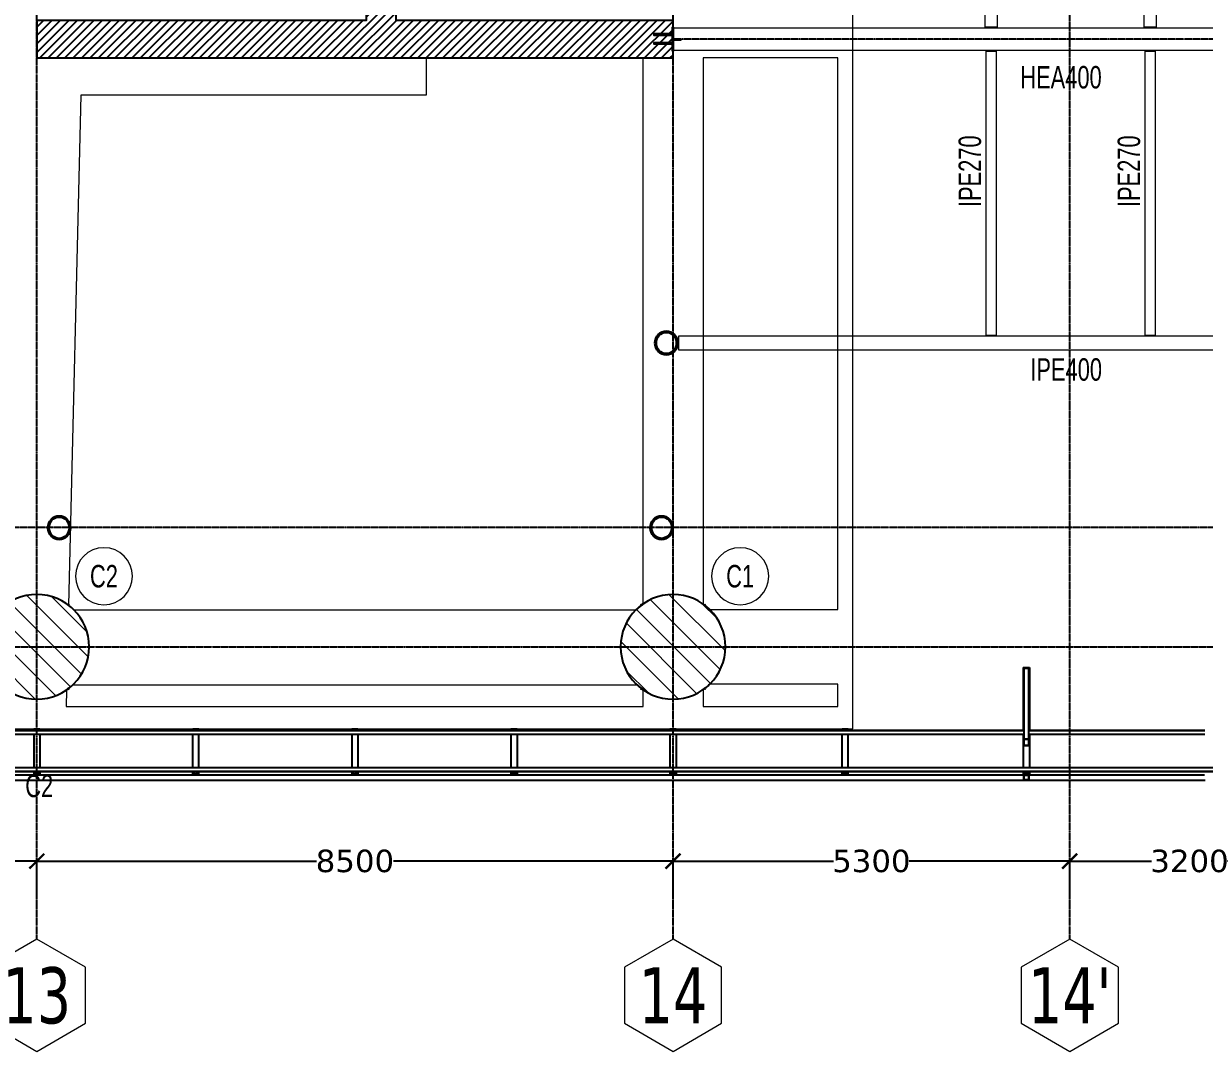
# Model space of a CAD drawing. Header units: millimetres. Extents: x -13767 to 81767, y -11242 to 31862.
# Drawn here: x 50824 to 66599, y -5407 to 8328 of the extents above; entities that cross this region are included whole.
import ezdxf
from ezdxf.enums import TextEntityAlignment as Align

# ---------------------------------------------------------------- set-up
doc = ezdxf.new("R2010")
doc.units = ezdxf.units.MM
doc.header["$LTSCALE"] = 0.95
doc.linetypes.add('DXK_LINE_DOT3', pattern=[5.9187, 2.979, -0.9799, 0.9799, -0.9799])
for name, color, linetype, lineweight in [('0-1', 250, 'Continuous', 5), ('E_B_PLACA-1', 10, 'Continuous', 25), ('E_B_PLACA-2', 31, 'Continuous', 25), ('E_COLUMNAS', 1, 'Continuous', 18), ('E_COLUMNAS-1', 31, 'Continuous', 25), ('E_COLUMNAS-2', 1, 'Continuous', 25), ('E_COLUMNAS-4', 1, 'Continuous', 35), ('E_TEXTO', 3, 'Continuous', 9), ('E_VIGAS', 5, 'Continuous', 9), ('E_VIGAS-1', 6, 'Continuous', 25), ('E_VIGAS-2', 10, 'Continuous', 25), ('HCB_EJES', 1, 'DXK_LINE_DOT3', 9), ('HCB_VIGAS', 4, 'Continuous', 15), ('S-COLS-HDLN-1', 1, 'Continuous', 35)]:
    doc.layers.add(name, color=color, linetype=linetype, lineweight=lineweight)
for name, color, linetype in [('COTAS', 8, 'Continuous'), ('HCB-ACH_PANT', 253, 'Continuous'), ('HCB-EJES', 1, 'Continuous'), ('HCB-PLATINAS', 5, 'Continuous'), ('HCB-ROTULOS', 2, 'Continuous'), ('HCB_PANTALLAS', 6, 'Continuous')]:
    doc.layers.add(name, color=color, linetype=linetype)
doc.styles.add('Arial Narrow', font='', dxfattribs={"width": 0.85, "height": 0.3})
doc.styles.add('Arial Narrow_2', font='', dxfattribs={"width": 0.85, "height": 0.3})
doc.styles.add('VERDANA', font='verdana.ttf')
doc.styles.get('Arial Narrow').set_extended_font_data('Arial Narrow')
doc.styles.get('Arial Narrow_2').set_extended_font_data('Arial Narrow')
doc.dimstyles.new('1.125', dxfattribs={"dimscale": 0, "dimtxt": 300, "dimasz": 200, "dimexe": 4, "dimexo": 4, "dimgap": 15, "dimtad": 0, "dimdec": 0, "dimzin": 4, "dimdsep": 46, "dimtxsty": 'VERDANA', "dimblk": 'ARCHTICK', "dimcen": -10, "dimclrd": 256, "dimclrt": 3, "dimadec": 0, "dimazin": 0, "dimtfac": 1, "dimtdec": 0, "dimtmove": 2, "dimatfit": 0, "dimldrblk": 'OBLIQUE', "dimfxl": 0.05, "dimtolj": 1, "dimtzin": 0, "dimarcsym": 0})

# ---------------------------------------------------------------- blocks, each defined once
blk = doc.blocks.new('EST_SFM_VIGA-METALICA-SECCION-C - EST_SFM_VIGA-METALICA-UPN100-1527742-_26_00m_N_E_-NIVEL-7 DOC')
at = {"layer": 'E_VIGAS-2'}
for p, q in [((29.794, 0.018), (-30.577, 0.018)), ((32.214, 0.018), (29.863, 0.018)), ((-30.577, -0.032), (29.794, -0.032)), ((29.863, -0.032), (32.214, -0.032))]:
    blk.add_line(p, q, dxfattribs=at)
blk = doc.blocks.new('EST_SFM_VIGA-METALICA-SECCION-C - EST_SFM_VIGA-METALICA-UPN100-1527772-_26_00m_N_E_-NIVEL-7 DOC')
at = {"layer": 'E_VIGAS-2'}
for p, q in [((34.942, 0.032), (-34.929, 0.032)), ((-34.929, -0.018), (34.942, -0.018))]:
    blk.add_line(p, q, dxfattribs=at)
blk = doc.blocks.new('EST_SFM_VIGA-METALICA-SECCION-C - EST_SFM_VIGA-METALICA-UPN160-1608463-_26_00m_N_E_-NIVEL-7 DOC')
at = {"layer": 'E_VIGAS-1'}
for p, q in [((30.104, 0.047), (-30.267, 0.047)), ((30.172, 0.047), (30.105, 0.047)), ((32.518, 0.047), (30.173, 0.047)), ((-30.272, -0.018), (30.11, -0.018)), ((30.168, -0.018), (32.53, -0.018))]:
    blk.add_line(p, q, dxfattribs=at)
blk = doc.blocks.new('EST_SCM_COLUMNA-METALICA-SECCION-CUADRADA - EST_SCM_COLUMNA-TUBULAR-CUADRADA_PTEØ_70x70 e_3mm-1610664-_26_00m_N_E_-NIVEL-7 DOC')
at = {"layer": 'E_COLUMNAS-1'}
for p, q in [((-0.035, 0.029), (-0.035, -0.029)), ((-0.032, -0.029), (-0.032, 0.029)), ((0.029, 0.035), (-0.029, 0.035)), ((-0.029, 0.032), (0.029, 0.032)), ((0.032, 0.029), (0.032, -0.029)), ((0.035, -0.029), (0.035, 0.029)), ((0.029, -0.032), (-0.029, -0.032)), ((-0.029, -0.035), (0.029, -0.035))]:
    blk.add_line(p, q, dxfattribs=at)
for centre, radius, start, end in [((-0.029, 0.029), 0.006, 90, 180), ((-0.029, 0.029), 0.006, 90, 180), ((-0.029, 0.029), 0.003, 90, 180), ((-0.029, 0.029), 0.003, 90, 180), ((0.029, 0.029), 0.006, 360, 90), ((0.029, 0.029), 0.006, 360, 90), ((0.029, 0.029), 0.003, 0, 90), ((0.029, 0.029), 0.003, 360, 90), ((-0.029, -0.029), 0.006, 180, 270), ((-0.029, -0.029), 0.006, 180, 270), ((-0.029, -0.029), 0.003, 180, 270), ((-0.029, -0.029), 0.003, 180, 270), ((0.029, -0.029), 0.003, 270, 360), ((0.029, -0.029), 0.006, 270, 360), ((0.029, -0.029), 0.006, 270, 360), ((0.029, -0.029), 0.003, 270, 360)]:
    blk.add_arc(centre, radius, start, end, dxfattribs=at)
blk = doc.blocks.new('DCTIB_CNI_EST_MOD-1A-FAC_0001_rvt-1-_26_00m_N_E_-NIVEL-7 DOC')
at = {"layer": 'E_B_PLACA-1'}
for p, q in [((-70.348, 139.545), (-9.976, 139.545)), ((-9.908, 139.545), (-7.556, 139.545)), ((-5.177, 138.995), (-75.147, 138.995))]:
    blk.add_line(p, q, dxfattribs=at)
at = {"layer": 'E_B_PLACA-2'}
for p, q in [((-9.976, 139.545), (-70.348, 139.545)), ((-7.556, 139.545), (-9.908, 139.545)), ((-75.147, 138.995), (-5.177, 138.995))]:
    blk.add_line(p, q, dxfattribs=at)
at = {"layer": 'E_VIGAS-1'}
for p, q in [((-9.983, 140.387), (-9.901, 140.387)), ((-9.983, 140.387), (-9.983, 139.545)), ((-9.977, 140.37), (-9.977, 139.425)), ((-9.91, 140.373), (-9.974, 140.373)), ((-9.907, 139.425), (-9.907, 140.37)), ((-9.901, 140.387), (-9.901, 139.545)), ((-23.203, 139.567), (-23.121, 139.567)), ((-23.203, 139.567), (-23.203, 139.545)), ((-23.121, 139.567), (-23.121, 139.545)), ((-21.078, 139.567), (-20.996, 139.567)), ((-21.078, 139.545), (-21.078, 139.567)), ((-20.996, 139.545), (-20.996, 139.567)), ((-18.953, 139.567), (-18.871, 139.567)), ((-18.953, 139.567), (-18.953, 139.545)), ((-18.871, 139.567), (-18.871, 139.545)), ((-16.828, 139.567), (-16.746, 139.567)), ((-16.828, 139.567), (-16.828, 139.545)), ((-16.746, 139.567), (-16.746, 139.545)), ((-14.703, 139.567), (-14.621, 139.567)), ((-14.703, 139.567), (-14.703, 139.545)), ((-14.621, 139.567), (-14.621, 139.545)), ((-12.403, 139.567), (-12.321, 139.567)), ((-12.403, 139.545), (-12.403, 139.567)), ((-12.321, 139.545), (-12.321, 139.567)), ((-9.977, 139.425), (-9.977, 139.347)), ((-9.976, 139.428), (-9.976, 139.425)), ((-9.976, 139.347), (-9.976, 139.425)), ((-9.976, 139.354), (-9.976, 139.347)), ((-9.91, 139.429), (-9.974, 139.429)), ((-9.974, 139.427), (-9.91, 139.427)), ((-9.91, 139.345), (-9.974, 139.345)), ((-9.974, 139.343), (-9.91, 139.343)), ((-9.909, 139.425), (-9.909, 139.428)), ((-9.909, 139.425), (-9.909, 139.347)), ((-9.909, 139.347), (-9.909, 139.354)), ((-9.907, 139.347), (-9.907, 139.425)), ((-23.203, 138.995), (-23.203, 138.967)), ((-23.121, 138.995), (-23.121, 138.967)), ((-21.078, 138.967), (-21.078, 138.995)), ((-20.996, 138.967), (-20.996, 138.995)), ((-18.953, 138.995), (-18.953, 138.967)), ((-18.871, 138.995), (-18.871, 138.967)), ((-16.828, 138.995), (-16.828, 138.967)), ((-16.746, 138.995), (-16.746, 138.967)), ((-14.703, 138.995), (-14.703, 138.967)), ((-14.621, 138.995), (-14.621, 138.967)), ((-12.403, 138.967), (-12.403, 138.995)), ((-12.321, 138.967), (-12.321, 138.995)), ((-9.983, 138.995), (-9.983, 138.967)), ((-9.901, 138.995), (-9.901, 138.967)), ((-23.203, 138.967), (-23.121, 138.967)), ((-23.203, 138.966), (-23.203, 138.967)), ((-23.175, 138.966), (-23.203, 138.966)), ((-23.164, 138.961), (-23.164, 138.966)), ((-23.164, 138.947), (-23.164, 138.961)), ((-23.159, 138.966), (-23.159, 138.961)), ((-23.159, 138.961), (-23.159, 138.947)), ((-23.121, 138.966), (-23.149, 138.966)), ((-23.121, 138.967), (-23.121, 138.966)), ((-21.078, 138.966), (-21.078, 138.967)), ((-21.078, 138.967), (-20.996, 138.967)), ((-21.05, 138.966), (-21.078, 138.966)), ((-21.04, 138.961), (-21.04, 138.966)), ((-21.04, 138.947), (-21.04, 138.961)), ((-21.035, 138.966), (-21.035, 138.961)), ((-21.035, 138.961), (-21.035, 138.947)), ((-20.996, 138.966), (-21.024, 138.966)), ((-20.996, 138.967), (-20.996, 138.966)), ((-18.953, 138.967), (-18.871, 138.967)), ((-18.953, 138.966), (-18.953, 138.967)), ((-18.925, 138.966), (-18.953, 138.966)), ((-18.915, 138.961), (-18.915, 138.966)), ((-18.915, 138.947), (-18.915, 138.961)), ((-18.91, 138.966), (-18.91, 138.961)), ((-18.91, 138.961), (-18.91, 138.947)), ((-18.871, 138.966), (-18.899, 138.966)), ((-18.871, 138.967), (-18.871, 138.966)), ((-16.828, 138.967), (-16.746, 138.967)), ((-16.828, 138.966), (-16.828, 138.967)), ((-16.8, 138.966), (-16.828, 138.966)), ((-16.79, 138.961), (-16.79, 138.966)), ((-16.79, 138.947), (-16.79, 138.961)), ((-16.785, 138.966), (-16.785, 138.961)), ((-16.785, 138.961), (-16.785, 138.947)), ((-16.746, 138.966), (-16.774, 138.966)), ((-16.746, 138.967), (-16.746, 138.966)), ((-14.621, 138.967), (-14.703, 138.967)), ((-14.703, 138.967), (-14.621, 138.967)), ((-14.703, 138.966), (-14.703, 138.967)), ((-14.675, 138.966), (-14.703, 138.966)), ((-14.665, 138.961), (-14.665, 138.966)), ((-14.665, 138.947), (-14.665, 138.961)), ((-14.66, 138.966), (-14.66, 138.961)), ((-14.66, 138.961), (-14.66, 138.947)), ((-14.621, 138.966), (-14.649, 138.966)), ((-14.621, 138.967), (-14.621, 138.966)), ((-12.321, 138.967), (-12.403, 138.967)), ((-12.403, 138.966), (-12.403, 138.967)), ((-12.403, 138.967), (-12.321, 138.967)), ((-12.375, 138.966), (-12.403, 138.966)), ((-12.365, 138.961), (-12.365, 138.966)), ((-12.365, 138.947), (-12.365, 138.961)), ((-12.36, 138.966), (-12.36, 138.961)), ((-12.36, 138.961), (-12.36, 138.947)), ((-12.321, 138.966), (-12.349, 138.966)), ((-12.321, 138.967), (-12.321, 138.966)), ((-9.901, 138.967), (-9.983, 138.967)), ((-9.983, 138.967), (-9.901, 138.967)), ((-9.983, 138.966), (-9.983, 138.967)), ((-9.955, 138.966), (-9.983, 138.966)), ((-9.945, 138.961), (-9.945, 138.966)), ((-9.945, 138.952), (-9.945, 138.961)), ((-9.945, 138.947), (-9.945, 138.949)), ((-9.94, 138.966), (-9.94, 138.961)), ((-9.94, 138.961), (-9.94, 138.952)), ((-9.94, 138.949), (-9.94, 138.947)), ((-9.901, 138.966), (-9.929, 138.966)), ((-9.901, 138.967), (-9.901, 138.966))]:
    blk.add_line(p, q, dxfattribs=at)
at = {"layer": 'E_VIGAS-1', "flags": 128}
for points in [[(-9.977, 140.37), (-9.977, 140.37), (-9.977, 140.371), (-9.976, 140.372), (-9.976, 140.372), (-9.975, 140.373), (-9.975, 140.373), (-9.974, 140.373)], [(-9.91, 140.373), (-9.909, 140.373), (-9.909, 140.373), (-9.908, 140.372), (-9.908, 140.372), (-9.907, 140.371), (-9.907, 140.37), (-9.907, 140.37)], [(-9.974, 139.429), (-9.975, 139.429), (-9.975, 139.428), (-9.976, 139.428), (-9.976, 139.427), (-9.977, 139.427), (-9.977, 139.426), (-9.977, 139.425)], [(-9.977, 139.347), (-9.977, 139.346), (-9.977, 139.345), (-9.976, 139.345), (-9.976, 139.344), (-9.975, 139.344), (-9.975, 139.343), (-9.974, 139.343)], [(-9.976, 139.425), (-9.976, 139.425), (-9.975, 139.426), (-9.975, 139.426), (-9.975, 139.426), (-9.975, 139.427), (-9.974, 139.427), (-9.974, 139.427)], [(-9.974, 139.345), (-9.974, 139.345), (-9.975, 139.345), (-9.975, 139.346), (-9.975, 139.346), (-9.975, 139.346), (-9.976, 139.347), (-9.976, 139.347)], [(-9.907, 139.425), (-9.907, 139.426), (-9.907, 139.427), (-9.908, 139.427), (-9.908, 139.428), (-9.909, 139.428), (-9.909, 139.429), (-9.91, 139.429)], [(-9.91, 139.427), (-9.91, 139.427), (-9.909, 139.427), (-9.909, 139.426), (-9.909, 139.426), (-9.909, 139.426), (-9.909, 139.425), (-9.909, 139.425)], [(-9.91, 139.343), (-9.909, 139.343), (-9.909, 139.344), (-9.908, 139.344), (-9.908, 139.345), (-9.907, 139.345), (-9.907, 139.346), (-9.907, 139.347)], [(-9.909, 139.347), (-9.909, 139.347), (-9.909, 139.346), (-9.909, 139.346), (-9.909, 139.346), (-9.909, 139.345), (-9.91, 139.345), (-9.91, 139.345)]]:
    blk.add_lwpolyline(points, dxfattribs=at)
at = {"layer": 'E_VIGAS-1'}
for points, knots in [([(-23.164, 138.961), (-23.164, 138.962), (-23.165, 138.963), (-23.166, 138.965), (-23.168, 138.965), (-23.169, 138.966), (-23.17, 138.966), (-23.172, 138.966), (-23.174, 138.966), (-23.175, 138.966)], [0, 0, 0, 0, 0.285714, 0.428571, 0.571429, 0.678571, 0.732143, 0.785714, 1, 1, 1, 1]), ([(-23.175, 138.966), (-23.174, 138.966), (-23.173, 138.966), (-23.17, 138.966), (-23.168, 138.965), (-23.166, 138.964), (-23.165, 138.963), (-23.164, 138.962), (-23.164, 138.961)], [0, 0, 0, 0, 0.142857, 0.285714, 0.428571, 0.571429, 0.785714, 1, 1, 1, 1]), ([(-23.159, 138.961), (-23.159, 138.962), (-23.159, 138.963), (-23.157, 138.965), (-23.156, 138.965), (-23.154, 138.966), (-23.153, 138.966), (-23.152, 138.966), (-23.15, 138.966), (-23.149, 138.966)], [0, 0, 0, 0, 0.285714, 0.428571, 0.571429, 0.678571, 0.732143, 0.785714, 1, 1, 1, 1]), ([(-23.149, 138.966), (-23.15, 138.966), (-23.151, 138.966), (-23.154, 138.966), (-23.156, 138.965), (-23.158, 138.964), (-23.159, 138.963), (-23.159, 138.962), (-23.159, 138.961)], [0, 0, 0, 0, 0.142857, 0.285714, 0.428571, 0.571429, 0.785714, 1, 1, 1, 1]), ([(-21.05, 138.966), (-21.049, 138.966), (-21.048, 138.966), (-21.045, 138.966), (-21.043, 138.965), (-21.041, 138.964), (-21.04, 138.963), (-21.04, 138.962), (-21.04, 138.961)], [0, 0, 0, 0, 0.142857, 0.285714, 0.428571, 0.571429, 0.785714, 1, 1, 1, 1]), ([(-21.04, 138.961), (-21.04, 138.962), (-21.04, 138.963), (-21.042, 138.965), (-21.043, 138.965), (-21.045, 138.966), (-21.046, 138.966), (-21.047, 138.966), (-21.049, 138.966), (-21.05, 138.966)], [0, 0, 0, 0, 0.285714, 0.428571, 0.571429, 0.678571, 0.732143, 0.785714, 1, 1, 1, 1]), ([(-21.024, 138.966), (-21.025, 138.966), (-21.026, 138.966), (-21.029, 138.966), (-21.031, 138.965), (-21.033, 138.964), (-21.034, 138.963), (-21.035, 138.962), (-21.035, 138.961)], [0, 0, 0, 0, 0.142857, 0.285714, 0.428571, 0.571429, 0.785714, 1, 1, 1, 1]), ([(-21.035, 138.961), (-21.035, 138.962), (-21.034, 138.963), (-21.033, 138.965), (-21.031, 138.965), (-21.03, 138.966), (-21.029, 138.966), (-21.027, 138.966), (-21.025, 138.966), (-21.024, 138.966)], [0, 0, 0, 0, 0.285714, 0.428571, 0.571429, 0.678571, 0.732143, 0.785714, 1, 1, 1, 1]), ([(-18.915, 138.961), (-18.915, 138.962), (-18.915, 138.963), (-18.917, 138.965), (-18.918, 138.965), (-18.92, 138.966), (-18.921, 138.966), (-18.922, 138.966), (-18.924, 138.966), (-18.925, 138.966)], [0, 0, 0, 0, 0.285714, 0.428571, 0.571429, 0.678571, 0.732143, 0.785714, 1, 1, 1, 1]), ([(-18.925, 138.966), (-18.924, 138.966), (-18.923, 138.966), (-18.92, 138.966), (-18.918, 138.965), (-18.916, 138.964), (-18.915, 138.963), (-18.915, 138.962), (-18.915, 138.961)], [0, 0, 0, 0, 0.142857, 0.285714, 0.428571, 0.571429, 0.785714, 1, 1, 1, 1]), ([(-18.91, 138.961), (-18.91, 138.962), (-18.909, 138.963), (-18.908, 138.965), (-18.906, 138.965), (-18.905, 138.966), (-18.904, 138.966), (-18.902, 138.966), (-18.9, 138.966), (-18.899, 138.966)], [0, 0, 0, 0, 0.285714, 0.428571, 0.571429, 0.678571, 0.732143, 0.785714, 1, 1, 1, 1]), ([(-18.899, 138.966), (-18.9, 138.966), (-18.901, 138.966), (-18.904, 138.966), (-18.906, 138.965), (-18.908, 138.964), (-18.909, 138.963), (-18.91, 138.962), (-18.91, 138.961)], [0, 0, 0, 0, 0.142857, 0.285714, 0.428571, 0.571429, 0.785714, 1, 1, 1, 1]), ([(-16.79, 138.961), (-16.79, 138.962), (-16.79, 138.963), (-16.792, 138.965), (-16.793, 138.965), (-16.795, 138.966), (-16.796, 138.966), (-16.797, 138.966), (-16.799, 138.966), (-16.8, 138.966)], [0, 0, 0, 0, 0.285714, 0.428571, 0.571429, 0.678571, 0.732143, 0.785714, 1, 1, 1, 1]), ([(-16.8, 138.966), (-16.799, 138.966), (-16.798, 138.966), (-16.795, 138.966), (-16.793, 138.965), (-16.791, 138.964), (-16.79, 138.963), (-16.79, 138.962), (-16.79, 138.961)], [0, 0, 0, 0, 0.142857, 0.285714, 0.428571, 0.571429, 0.785714, 1, 1, 1, 1]), ([(-16.785, 138.961), (-16.785, 138.962), (-16.784, 138.963), (-16.783, 138.965), (-16.781, 138.965), (-16.78, 138.966), (-16.779, 138.966), (-16.777, 138.966), (-16.775, 138.966), (-16.774, 138.966)], [0, 0, 0, 0, 0.285714, 0.428571, 0.571429, 0.678571, 0.732143, 0.785714, 1, 1, 1, 1]), ([(-16.774, 138.966), (-16.775, 138.966), (-16.776, 138.966), (-16.779, 138.966), (-16.781, 138.965), (-16.783, 138.964), (-16.784, 138.963), (-16.785, 138.962), (-16.785, 138.961)], [0, 0, 0, 0, 0.142857, 0.285714, 0.428571, 0.571429, 0.785714, 1, 1, 1, 1]), ([(-14.665, 138.961), (-14.665, 138.962), (-14.665, 138.963), (-14.667, 138.965), (-14.668, 138.965), (-14.67, 138.966), (-14.671, 138.966), (-14.672, 138.966), (-14.674, 138.966), (-14.675, 138.966)], [0, 0, 0, 0, 0.285714, 0.428571, 0.571429, 0.678571, 0.732143, 0.785714, 1, 1, 1, 1]), ([(-14.675, 138.966), (-14.674, 138.966), (-14.673, 138.966), (-14.67, 138.966), (-14.668, 138.965), (-14.666, 138.964), (-14.665, 138.963), (-14.665, 138.962), (-14.665, 138.961)], [0, 0, 0, 0, 0.142857, 0.285714, 0.428571, 0.571429, 0.785714, 1, 1, 1, 1]), ([(-14.66, 138.961), (-14.66, 138.962), (-14.659, 138.963), (-14.658, 138.965), (-14.656, 138.965), (-14.655, 138.966), (-14.654, 138.966), (-14.652, 138.966), (-14.65, 138.966), (-14.649, 138.966)], [0, 0, 0, 0, 0.285714, 0.428571, 0.571429, 0.678571, 0.732143, 0.785714, 1, 1, 1, 1]), ([(-14.649, 138.966), (-14.65, 138.966), (-14.651, 138.966), (-14.654, 138.966), (-14.656, 138.965), (-14.658, 138.964), (-14.659, 138.963), (-14.66, 138.962), (-14.66, 138.961)], [0, 0, 0, 0, 0.142857, 0.285714, 0.428571, 0.571429, 0.785714, 1, 1, 1, 1]), ([(-12.375, 138.966), (-12.374, 138.966), (-12.373, 138.966), (-12.37, 138.966), (-12.368, 138.965), (-12.366, 138.964), (-12.365, 138.963), (-12.365, 138.962), (-12.365, 138.961)], [0, 0, 0, 0, 0.142857, 0.285714, 0.428571, 0.571429, 0.785714, 1, 1, 1, 1]), ([(-12.365, 138.961), (-12.365, 138.962), (-12.365, 138.963), (-12.367, 138.965), (-12.368, 138.965), (-12.37, 138.966), (-12.371, 138.966), (-12.372, 138.966), (-12.374, 138.966), (-12.375, 138.966)], [0, 0, 0, 0, 0.285714, 0.428571, 0.571429, 0.678571, 0.732143, 0.785714, 1, 1, 1, 1]), ([(-12.349, 138.966), (-12.35, 138.966), (-12.351, 138.966), (-12.354, 138.966), (-12.356, 138.965), (-12.358, 138.964), (-12.359, 138.963), (-12.36, 138.962), (-12.36, 138.961)], [0, 0, 0, 0, 0.142857, 0.285714, 0.428571, 0.571429, 0.785714, 1, 1, 1, 1]), ([(-12.36, 138.961), (-12.36, 138.962), (-12.359, 138.963), (-12.358, 138.965), (-12.356, 138.965), (-12.355, 138.966), (-12.354, 138.966), (-12.352, 138.966), (-12.35, 138.966), (-12.349, 138.966)], [0, 0, 0, 0, 0.285714, 0.428571, 0.571429, 0.678571, 0.732143, 0.785714, 1, 1, 1, 1]), ([(-9.945, 138.961), (-9.945, 138.962), (-9.945, 138.963), (-9.947, 138.965), (-9.948, 138.965), (-9.95, 138.966), (-9.951, 138.966), (-9.952, 138.966), (-9.954, 138.966), (-9.955, 138.966)], [0, 0, 0, 0, 0.285714, 0.428571, 0.571429, 0.678571, 0.732143, 0.785714, 1, 1, 1, 1]), ([(-9.955, 138.966), (-9.954, 138.966), (-9.953, 138.966), (-9.95, 138.966), (-9.948, 138.965), (-9.946, 138.964), (-9.945, 138.963), (-9.945, 138.962), (-9.945, 138.961)], [0, 0, 0, 0, 0.142857, 0.285714, 0.428571, 0.571429, 0.785714, 1, 1, 1, 1]), ([(-9.94, 138.961), (-9.94, 138.962), (-9.939, 138.963), (-9.938, 138.965), (-9.936, 138.965), (-9.935, 138.966), (-9.934, 138.966), (-9.932, 138.966), (-9.93, 138.966), (-9.929, 138.966)], [0, 0, 0, 0, 0.285714, 0.428571, 0.571429, 0.678571, 0.732143, 0.785714, 1, 1, 1, 1]), ([(-9.929, 138.966), (-9.93, 138.966), (-9.931, 138.966), (-9.934, 138.966), (-9.936, 138.965), (-9.938, 138.964), (-9.939, 138.963), (-9.94, 138.962), (-9.94, 138.961)], [0, 0, 0, 0, 0.142857, 0.285714, 0.428571, 0.571429, 0.785714, 1, 1, 1, 1])]:
    blk.add_open_spline(points, degree=3, knots=knots, dxfattribs=at)
at = {"layer": 'E_VIGAS-2'}
for p, q in [((-23.203, 139.495), (-23.203, 139.045)), ((-23.121, 139.495), (-23.121, 139.045)), ((-21.078, 139.045), (-21.078, 139.495)), ((-20.996, 139.045), (-20.996, 139.495)), ((-18.953, 139.495), (-18.953, 139.045)), ((-18.871, 139.495), (-18.871, 139.045)), ((-16.828, 139.495), (-16.828, 139.045)), ((-16.746, 139.495), (-16.746, 139.045)), ((-14.703, 139.495), (-14.703, 139.474)), ((-14.703, 139.472), (-14.703, 139.045)), ((-14.621, 139.495), (-14.621, 139.045)), ((-12.403, 139.045), (-12.403, 139.495)), ((-12.321, 139.045), (-12.321, 139.495)), ((-9.983, 139.495), (-9.983, 139.045)), ((-9.901, 139.495), (-9.901, 139.045))]:
    blk.add_line(p, q, dxfattribs=at)
at = {"layer": 'E_COLUMNAS-1', "rotation": 180}
blk.add_blockref('EST_SCM_COLUMNA-METALICA-SECCION-CUADRADA - EST_SCM_COLUMNA-TUBULAR-CUADRADA_PTEØ_70x70 e_3mm-1610664-_26_00m_N_E_-NIVEL-7 DOC', (-9.942, 138.917), dxfattribs=at)
at = {"layer": 'E_VIGAS-1'}
for name, p in [('EST_SFM_VIGA-METALICA-SECCION-C - EST_SFM_VIGA-METALICA-UPN100-1527742-_26_00m_N_E_-NIVEL-7 DOC', (-39.77, 139.527)), ('EST_SFM_VIGA-METALICA-SECCION-C - EST_SFM_VIGA-METALICA-UPN100-1527772-_26_00m_N_E_-NIVEL-7 DOC', (-40.169, 139.013)), ('EST_SFM_VIGA-METALICA-SECCION-C - EST_SFM_VIGA-METALICA-UPN160-1608463-_26_00m_N_E_-NIVEL-7 DOC', (-40.081, 138.9))]:
    blk.add_blockref(name, p, dxfattribs=at)
blk = doc.blocks.new('EST_SCM_COLUMNA-SECCION-CIRCULAR - EST_SCM_COLUMNA-CONCRETO-CIRCULAR_Ø_140cm-V11-_26_00m_N_E_-NIVEL-7 DOC')
at = {"layer": 'E_COLUMNAS'}
h = blk.add_hatch(dxfattribs=at)
h.set_pattern_fill('FP_8', color=256, style=0, pattern_type=2)
h.set_pattern_definition([(135, (14.662, -140.662), (-0.15909903, -0.15909903), [])])
h.paths.add_polyline_path([(0, -0.7), (0.091, -0.694), (0.181, -0.676), (0.268, -0.647), (0.35, -0.606), (0.426, -0.555), (0.495, -0.495), (0.555, -0.426), (0.606, -0.35), (0.647, -0.268), (0.676, -0.181), (0.694, -0.09), (0.7, 0), (0.694, 0.091), (0.675, 0.185), (0.645, 0.271), (0.603, 0.354), (0.551, 0.431), (0.489, 0.5), (0.426, 0.555), (0.339, 0.612), (0.256, 0.651), (0.169, 0.679), (0.079, 0.695), (0, 0.7), (-0.091, 0.694), (-0.181, 0.676), (-0.268, 0.647), (-0.35, 0.606), (-0.426, 0.555), (-0.495, 0.495), (-0.555, 0.426), (-0.606, 0.35), (-0.647, 0.268), (-0.676, 0.181), (-0.694, 0.091), (-0.7, 0), (-0.694, -0.093), (-0.675, -0.183), (-0.645, -0.271), (-0.603, -0.354), (-0.551, -0.431), (-0.489, -0.5), (-0.426, -0.555), (-0.35, -0.606), (-0.255, -0.651), (-0.168, -0.679), (-0.091, -0.694)])
at = {"layer": 'E_COLUMNAS-2'}
for start, end in [(360, 180), (180, 360)]:
    blk.add_arc((0, 0), 0.7, start, end, dxfattribs=at)
blk = doc.blocks.new('EST_SCM_COLUMNA-METALICA-SECCION-CIRCULAR - EST_SCM_COLUMNA-TUBULAR-CIRCULAR_PTEØ_12__e_10_3mm-2692969-_26_00m_N_E_-NIVEL-7 DOC')
at = {"layer": 'S-COLS-HDLN-1'}
for radius, start, end in [(0.152, 0, 180), (0.152, 180, 0), (0.142, 0, 180), (0.142, 180, 0)]:
    blk.add_arc((0, 0), radius, start, end, dxfattribs=at)
blk = doc.blocks.new('EST_SCM_COLUMNA-METALICA-SECCION-CIRCULAR - EST_SCM_COLUMNA-TUBULAR-CIRCULAR_PTEØ_12__e_10_3mm-2693341-_26_00m_N_E_-NIVEL-7 DOC')
at = {"layer": 'S-COLS-HDLN-1'}
for radius, start, end in [(0.152, 0, 180), (0.152, 180, 0), (0.142, 360, 180), (0.142, 180, 360)]:
    blk.add_arc((0, 0), radius, start, end, dxfattribs=at)
blk = doc.blocks.new('_ArchTick')
at = {"color": 0, "linetype": 'ByBlock', "const_width": 0.15}
blk.add_lwpolyline([(-0.5, -0.5), (0.5, 0.5)], dxfattribs=at)
blk = doc.blocks.new('*D134')
at = {"layer": 'COTAS', "color": 0, "lineweight": -2, "transparency": 16777216}
for p, q in [((42500, -3282), (42500, -2860)), ((51000, -3282), (51000, -2860))]:
    blk.add_line(p, q, dxfattribs=at)
at = {"layer": 'COTAS', "lineweight": -2, "transparency": 16777216}
for p, q in [((42500, -2864), (46236, -2864)), ((51000, -2864), (47264, -2864))]:
    blk.add_line(p, q, dxfattribs=at)
at = {"layer": 'Defpoints', "color": 0, "transparency": 16777216}
for p in [(42500, -2864), (42500, -3286), (51000, -3286)]:
    blk.add_point(p, dxfattribs=at)
at = {"layer": 'COTAS', "lineweight": -2, "transparency": 16777216, "xscale": 200, "yscale": 200, "zscale": 200, "rotation": 180}
blk.add_blockref('_ArchTick', (42500, -2864), dxfattribs=at)
at = {"layer": 'COTAS', "lineweight": -2, "transparency": 16777216, "xscale": 200, "yscale": 200, "zscale": 200}
blk.add_blockref('_ArchTick', (51000, -2864), dxfattribs=at)
at = {"layer": 'COTAS', "color": 3, "transparency": 16777216, "insert": (46750, -2864), "char_height": 300, "attachment_point": 5, "style": 'VERDANA'}
blk.add_mtext('\\A1;8500', dxfattribs=at)
blk = doc.blocks.new('_Oblique')
at = {"color": 0, "linetype": 'ByBlock', "lineweight": -2}
blk.add_line((-0.5, -0.5), (0.5, 0.5), dxfattribs=at)
blk = doc.blocks.new('*D135')
at = {"layer": 'COTAS', "color": 0, "lineweight": -2, "transparency": 16777216}
for p, q in [((51000, -3282), (51000, -2860)), ((59500, -3282), (59500, -2860))]:
    blk.add_line(p, q, dxfattribs=at)
at = {"layer": 'COTAS', "lineweight": -2, "transparency": 16777216}
for p, q in [((51000, -2864), (54736, -2864)), ((59500, -2864), (55764, -2864))]:
    blk.add_line(p, q, dxfattribs=at)
at = {"layer": 'Defpoints', "color": 0, "transparency": 16777216}
for p in [(51000, -2864), (51000, -3286), (59500, -3286)]:
    blk.add_point(p, dxfattribs=at)
at = {"layer": 'COTAS', "lineweight": -2, "transparency": 16777216, "xscale": 200, "yscale": 200, "zscale": 200, "rotation": 180}
blk.add_blockref('_ArchTick', (51000, -2864), dxfattribs=at)
at = {"layer": 'COTAS', "lineweight": -2, "transparency": 16777216, "xscale": 200, "yscale": 200, "zscale": 200}
blk.add_blockref('_ArchTick', (59500, -2864), dxfattribs=at)
at = {"layer": 'COTAS', "color": 3, "transparency": 16777216, "insert": (55250, -2864), "char_height": 300, "attachment_point": 5, "style": 'VERDANA'}
blk.add_mtext('\\A1;8500', dxfattribs=at)
blk = doc.blocks.new('*D136')
at = {"layer": 'COTAS', "color": 0, "lineweight": -2, "transparency": 16777216}
for p, q in [((59500, -3282), (59500, -2860)), ((64800, -3282), (64800, -2860))]:
    blk.add_line(p, q, dxfattribs=at)
at = {"layer": 'COTAS', "lineweight": -2, "transparency": 16777216}
for p, q in [((59500, -2864), (61643, -2864)), ((64800, -2864), (62657, -2864))]:
    blk.add_line(p, q, dxfattribs=at)
at = {"layer": 'Defpoints', "color": 0, "transparency": 16777216}
for p in [(59500, -2864), (59500, -3286), (64800, -3286)]:
    blk.add_point(p, dxfattribs=at)
at = {"layer": 'COTAS', "lineweight": -2, "transparency": 16777216, "xscale": 200, "yscale": 200, "zscale": 200, "rotation": 180}
blk.add_blockref('_ArchTick', (59500, -2864), dxfattribs=at)
at = {"layer": 'COTAS', "lineweight": -2, "transparency": 16777216, "xscale": 200, "yscale": 200, "zscale": 200}
blk.add_blockref('_ArchTick', (64800, -2864), dxfattribs=at)
at = {"layer": 'COTAS', "color": 3, "transparency": 16777216, "insert": (62150, -2864), "char_height": 300, "attachment_point": 5, "style": 'VERDANA'}
blk.add_mtext('\\A1;5300', dxfattribs=at)
blk = doc.blocks.new('*D137')
at = {"layer": 'COTAS', "color": 0, "lineweight": -2, "transparency": 16777216}
for p, q in [((64800, -3282), (64800, -2860)), ((68000, -3282), (68000, -2860))]:
    blk.add_line(p, q, dxfattribs=at)
at = {"layer": 'COTAS', "lineweight": -2, "transparency": 16777216}
for p, q in [((64800, -2864), (65891, -2864)), ((68000, -2864), (66909, -2864))]:
    blk.add_line(p, q, dxfattribs=at)
at = {"layer": 'Defpoints', "color": 0, "transparency": 16777216}
for p in [(68000, -2864), (64800, -3286), (68000, -3286)]:
    blk.add_point(p, dxfattribs=at)
at = {"layer": 'COTAS', "lineweight": -2, "transparency": 16777216, "xscale": 200, "yscale": 200, "zscale": 200, "rotation": 180}
blk.add_blockref('_ArchTick', (64800, -2864), dxfattribs=at)
at = {"layer": 'COTAS', "lineweight": -2, "transparency": 16777216, "xscale": 200, "yscale": 200, "zscale": 200}
blk.add_blockref('_ArchTick', (68000, -2864), dxfattribs=at)
at = {"layer": 'COTAS', "color": 3, "transparency": 16777216, "insert": (66400, -2864), "char_height": 300, "attachment_point": 5, "style": 'VERDANA'}
blk.add_mtext('\\A1;3200', dxfattribs=at)
blk = doc.blocks.new('CNI_TAG COLUMNAS CONCRETO MARCA - CNI_COLUMNA CONCRETO-582370-PLANTA TIPO PISO 18 A PISO 23')
at = {"layer": 'E_TEXTO'}
for start, end in [(360, 180), (180, 360)]:
    blk.add_arc((0.00026, -0.00015), 0.00254, start, end, dxfattribs=at)

msp = doc.modelspace()

# ---------------------------------------------------------------- hatches: boundary and pattern name
at = {"layer": 'E_COLUMNAS'}
h = msp.add_hatch(dxfattribs=at)
h.set_pattern_fill('FP_5', color=256, scale=1000, style=0, pattern_type=2)
h.set_pattern_definition([(135, (74162.12, -140662.38), (-159.09903, -159.09903), [])])
h.paths.add_polyline_path([(51000, -700), (51103.4, -691.6), (51181.2, -676.1), (51267.9, -646.7), (51350, -606.2), (51426.2, -555.3), (51495, -494.9), (51555.4, -426.1), (51606.2, -350), (51646.7, -267.8), (51676.2, -181.1), (51694.1, -90.1), (51698, -30.1), (51698, 30.6), (51693.8, 92.6), (51673.8, 188.3), (51645.1, 271.2), (51603.5, 354.2), (51551.2, 430.9), (51489.3, 500), (51417, 561.5), (51344, 609.2), (51259.6, 649.6), (51179.9, 676.4), (51091.4, 694), (50998.5, 699.9), (50908.7, 694), (50818.9, 676.2), (50732.1, 646.8), (50644.2, 602.4), (50573.9, 555.4), (50505, 495), (50444.7, 426.2), (50393.8, 350), (50353.3, 267.9), (50323.9, 181.2), (50306, 91.4), (50302, 30.2), (50302, -30.5), (50307.2, -97.5), (50324.7, -183.4), (50354.9, -271.1), (50396.6, -354.1), (50448.8, -430.8), (50514.8, -503.5), (50573.9, -555.3), (50659.6, -610.9), (50732.1, -646.7), (50818.9, -676.1), (50908.7, -694), (50994.1, -699.6)])
at = {"layer": 'HCB-ACH_PANT'}
h = msp.add_hatch(dxfattribs=at)
h.set_pattern_fill('ANSI31', color=256, scale=25)
h.set_pattern_definition([(45, (-21832.34, -5955.56), (-56.1266, 56.1266), [])])
h.paths.add_polyline_path([(51000.2, 8370.2), (51000.2, 7870.2), (59500.2, 7870.2), (59500.2, 8370.2), (55800.3, 8370.2), (55800.3, 17130.2), (59500.2, 17130.2), (59500.2, 17630.2), (51000.2, 17630.2), (51000.2, 17130.2), (55400.3, 17130.2), (55400.3, 8370.2)])

# ---------------------------------------------------------------- linework, layer by layer
at = {"layer": 'E_COLUMNAS-2'}
msp.add_lwpolyline([(51700, 0, 1), (50300, 0, 1)], format="xyb", close=True, dxfattribs=at)
for centre, start, end in [((51000, 0), 53.07044, 54.16743), ((51000, 0), 45.58469, 51.76032), ((59500, 0), 128.26024, 134.41553), ((59500, 0), 124.82508, 126.61563), ((59500, 0), 53.36927, 55.12526), ((59500, 0), 45.58444, 51.73766), ((51000, 0), 302.94824, 306.08813), ((51000, 0), 308.03759, 314.41531), ((59500, 0), 225.58447, 231.73976), ((59500, 0), 233.38437, 235.17492), ((59500, 0), 304.87474, 306.63073), ((59500, 0), 308.26234, 309.64515), ((59500, 0), 309.74898, 314.41556)]:
    msp.add_arc(centre, 700, start, end, dxfattribs=at)
at = {"layer": 'E_VIGAS', "color": 30, "true_color": 0xf26722}
for p, q in [((59101.3, 575.4), (59101.3, 7860.1)), ((59000.1, 490), (51499.9, 490)), ((51490.9, -510), (59011.1, -510))]:
    msp.add_line(p, q, dxfattribs=at)
msp.add_lwpolyline([(6101, 26595.9), (6101.1, -1095.9), (61901.3, -1095.8), (61901.2, 26595.9)], close=True, dxfattribs=at)
for points in [[(56201, 7860.1), (56201, 7370.1), (55735.9, 7370.1), (51586.7, 7370.1), (51423, 558.5)], [(59990.9, 500), (61701.3, 500), (61701.2, 7870.1), (59901.3, 7870.1), (59901.3, 574.3)], [(51395.7, -578.1), (51390.5, -795.9), (59101.3, -795.9), (59101.3, -574.6)], [(59901.3, -574.3), (59901.3, -795.9), (61701.3, -795.9), (61701.3, -500), (59990.9, -500)]]:
    msp.add_lwpolyline(points, dxfattribs=at)
at = {"layer": 'HCB-EJES', "linetype": 'DXK_LINE_DOT3'}
for p, q in [((50999.9, -3906.8), (50999.9, 29407)), ((59499.9, -3906.8), (59499.9, 29407)), ((64799.9, -3906.8), (64799.9, 29407)), ((-8311, 1600), (76311, 1600)), ((-12267.2, 0), (80267.2, 0))]:
    msp.add_line(p, q, dxfattribs=at)
msp.add_lwpolyline([(76311, 7201), (75392, 8120), (59510.2, 8120)], dxfattribs=at)
at = {"layer": 'HCB-PLATINAS', "color": 4}
msp.add_lwpolyline([(59494.2, 7960), (59494.2, 8280), (59500.2, 8280), (59500.2, 7960)], close=True, dxfattribs=at)
at = {"layer": 'HCB-PLATINAS', "color": 5}
for points in [[(59492.7, 8180.4), (59494.2, 8184), (59492.7, 8187.7), (59491.9, 8189.7), (59486.2, 8192), (59448.7, 8192), (59244.2, 8192), (59244.2, 8176), (59448.7, 8176), (59486.2, 8176), (59491.9, 8178.4)], [(59492.7, 8060.4), (59494.2, 8064), (59492.7, 8067.7), (59491.9, 8069.7), (59486.2, 8072), (59448.7, 8072), (59244.2, 8072), (59244.2, 8056), (59448.7, 8056), (59486.2, 8056), (59491.9, 8058.4)]]:
    msp.add_lwpolyline(points, close=True, dxfattribs=at)
at = {"layer": 'HCB_EJES', "color": 40, "linetype": 'ByBlock', "true_color": 0xf8d731}
for points in [[(50350.4, -5031.8), (50999.9, -5406.8), (51649.5, -5031.8), (51649.5, -4281.8), (50999.9, -3906.8), (50350.4, -4281.8)], [(58850.4, -5031.8), (59499.9, -5406.8), (60149.5, -5031.8), (60149.5, -4281.8), (59499.9, -3906.8), (58850.4, -4281.8)], [(64150.4, -5031.8), (64799.9, -5406.8), (65449.5, -5031.8), (65449.5, -4281.8), (64799.9, -3906.8), (64150.4, -4281.8)]]:
    msp.add_lwpolyline(points, close=True, dxfattribs=at)
at = {"layer": 'HCB_PANTALLAS'}
msp.add_lwpolyline([(59500.2, 17630.2), (51000.2, 17630.2), (51000.2, 17130.2), (55400.3, 17130.2), (55400.3, 8370.2), (51000.2, 8370.2), (51000.2, 7870.2), (59500.2, 7870.2), (59500.2, 8370.2), (55800.3, 8370.2), (55800.3, 17130.2), (59500.2, 17130.2)], close=True, dxfattribs=at)
at = {"layer": 'HCB_VIGAS'}
for points in [[(63670, 17220.2), (63830, 17220.2), (63830, 8280.2), (63670, 8280.2)], [(65795, 17220.2), (65955, 17220.2), (65955, 8280.2), (65795, 8280.2)], [(67786.6, 7970.2), (59510.2, 7970.2), (59510.2, 8270.2), (67786.6, 8270.2)], [(59500.2, 8114.7), (59500.2, 8108.7), (59610.2, 8108.7), (59610.2, 8114.7)], [(63682.5, 7960.2), (63817.5, 7960.2), (63817.5, 4159.8), (63682.5, 4159.8)], [(65807.5, 7960.2), (65942.5, 7960.2), (65942.5, 4159.8), (65807.5, 4159.8)], [(59572.6, 3969.9), (67837.4, 3969.9), (67837.4, 4149.9), (59572.6, 4149.9)]]:
    msp.add_lwpolyline(points, close=True, dxfattribs=at)
at = {"layer": 'S-COLS-HDLN-1'}
for centre, radius, start, end in [((59410.2, 4059.9), 152.4, 0, 180), ((59410.2, 4059.9), 142.1, 0, 180), ((59410.2, 4059.9), 152.4, 180, 0), ((59410.2, 4059.9), 142.1, 180, 0), ((51000, 0), 700, 51.90269, 52.96014), ((59500, 0), 700, 126.74962, 128.1446), ((59500, 0), 700, 51.85438, 53.2367), ((51000, 0), 700, 306.31379, 307.9518), ((59500, 0), 700, 231.8554, 233.25038), ((59500, 0), 700, 306.7633, 308.14562)]:
    msp.add_arc(centre, radius, start, end, dxfattribs=at)

# ---------------------------------------------------------------- block references
at = {"layer": '0-1', "xscale": 999.9999999999933, "yscale": 999.9999999999933, "zscale": 999.9999999999933}
msp.add_blockref('DCTIB_CNI_EST_MOD-1A-FAC_0001_rvt-1-_26_00m_N_E_-NIVEL-7 DOC', (74162.1, -140662.4), dxfattribs=at)
at = {"layer": 'E_COLUMNAS-4', "xscale": 999.9999999999933, "yscale": 999.9999999999933, "zscale": 999.9999999999933}
for name, p in [('EST_SCM_COLUMNA-METALICA-SECCION-CIRCULAR - EST_SCM_COLUMNA-TUBULAR-CIRCULAR_PTEØ_12__e_10_3mm-2692969-_26_00m_N_E_-NIVEL-7 DOC', (51298.6, 1591.4)), ('EST_SCM_COLUMNA-SECCION-CIRCULAR - EST_SCM_COLUMNA-CONCRETO-CIRCULAR_Ø_140cm-V11-_26_00m_N_E_-NIVEL-7 DOC', (59500, 0))]:
    msp.add_blockref(name, p, dxfattribs=at)
at = {"layer": 'E_COLUMNAS-4', "xscale": 999.9999999999933, "yscale": 999.9999999999933, "zscale": 999.9999999999933, "rotation": 180}
msp.add_blockref('EST_SCM_COLUMNA-METALICA-SECCION-CIRCULAR - EST_SCM_COLUMNA-TUBULAR-CIRCULAR_PTEØ_12__e_10_3mm-2693341-_26_00m_N_E_-NIVEL-7 DOC', (59347.6, 1591.6), dxfattribs=at)
at = {"layer": 'E_TEXTO', "xscale": 149999.9999999996, "yscale": 149999.9999999996, "zscale": 149999.9999999996}
for p in [(51858, 966.1), (60358, 966.1)]:
    msp.add_blockref('CNI_TAG COLUMNAS CONCRETO MARCA - CNI_COLUMNA CONCRETO-582370-PLANTA TIPO PISO 18 A PISO 23', p, dxfattribs=at)

# ---------------------------------------------------------------- texts
at = {"layer": 'E_TEXTO', "style": 'Arial Narrow', "width": 0.85}
for s, p in [('C2', (51897.1, 943.8)), ('C1', (60397.1, 943.8))]:
    msp.add_text(s, height=300, dxfattribs=at).set_placement(p, align=Align.MIDDLE_CENTER)
at = {"layer": 'E_TEXTO', "char_height": 300, "attachment_point": 1, "style": 'Arial Narrow_2'}
for s, insert, width in [('HEA400', (64139.5, 7761.7), 1359.462), ('HEA400', (64139.6, 7761.7), 1359.462), ('IPE400', (64273.2, 3856.3), 1206.139), ('IPE400', (64273.3, 3856.3), 1206.139), ('C2', (50845.8, -1708.8), 459.968)]:
    msp.add_mtext(s, dxfattribs=dict(at, insert=insert, width=width))
at = {"layer": 'E_TEXTO', "char_height": 300, "width": 1206.139, "attachment_point": 1, "rotation": 90, "style": 'Arial Narrow_2'}
for insert in [(63315.3, 5876.7), (63315.3, 5876.6), (65440.3, 5876.7), (65440.3, 5876.6)]:
    msp.add_mtext('IPE270', dxfattribs=dict(at, insert=insert))
at = {"layer": 'HCB-ROTULOS', "color": 4, "style": 'VERDANA', "width": 0.7}
for s, p in [('13', (50999.9, -4656.8)), ('14', (59499.9, -4656.8)), ("14'", (64799.9, -4656.8))]:
    msp.add_text(s, height=750, dxfattribs=at).set_placement(p, align=Align.MIDDLE_CENTER)

# ---------------------------------------------------------------- dimensions: what is measured, and where the dimension line sits
at = {"layer": 'COTAS'}
for base, p1, p2, picture, middle in [((42500, -2864.3), (51000, -3286.4), (42500, -3286.4), '*D134', (46750, -2864.3)), ((51000, -2864.3), (59500, -3286.4), (51000, -3286.4), '*D135', (55250, -2864.3)), ((59500, -2864.3), (64800, -3286.4), (59500, -3286.4), '*D136', (62150, -2864.3))]:
    dim = msp.add_linear_dim(base=base, p1=p1, p2=p2, dimstyle='1.125', override={"dimscale": 1}, dxfattribs=at)
    dim.commit()
    dim.dimension.update_dxf_attribs({"geometry": picture, "text_midpoint": middle})
dim = msp.add_linear_dim(base=(68000, -2864.3), p1=(64800, -3286.4), p2=(68000, -3286.4), angle=180, dimstyle='1.125', override={"dimscale": 1}, dxfattribs=at)
dim.commit()
dim.dimension.update_dxf_attribs({"geometry": '*D137', "text_midpoint": (66400, -2864.3)})

doc.saveas('drawing.dxf')
